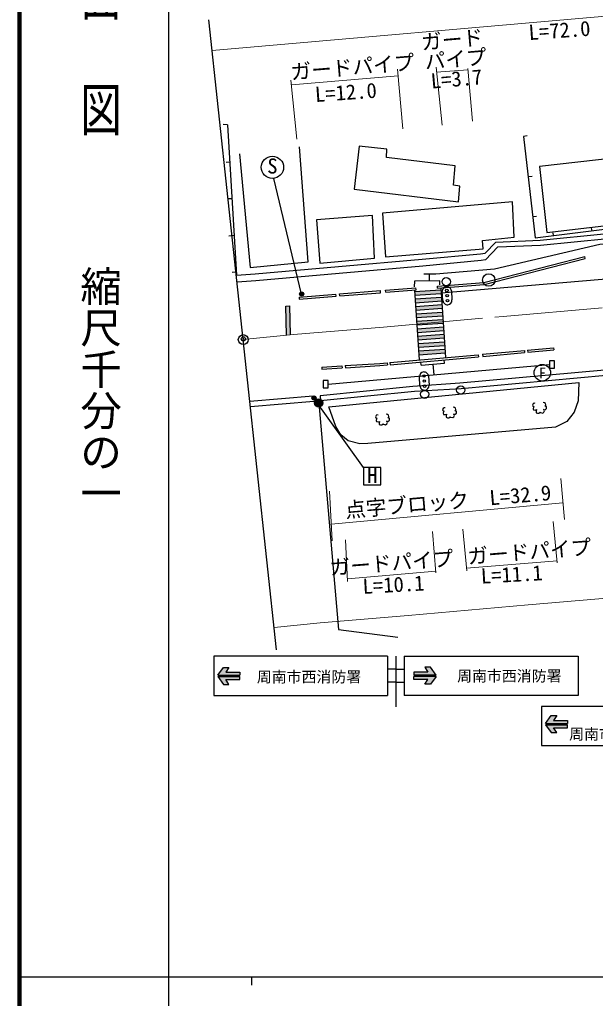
# Model space of a CAD drawing. Units: millimetres at full size, sheet at 1:1000; details may follow other scales. Extents: x 40000 to 680000, y 20000 to 380000.
# Drawn here: x 40000 to 109561, y 202409 to 320761 of the extents above; entities that cross this region are included whole.
import ezdxf
from ezdxf.enums import TextEntityAlignment as Align

# ---------------------------------------------------------------- set-up
doc = ezdxf.new("R2010")
doc.units = ezdxf.units.MM
doc.header["$LTSCALE"] = 1000
doc.header["$PDMODE"] = 32
doc.header["$PDSIZE"] = 500
doc.linetypes.add('CHAIN', pattern=[18.5, 12, -1.5, 3.5, -1.5])
for name, color, linetype, lineweight in [('M-BGD', 7, 'Continuous', 25), ('M-BGD-EXST', 7, 'Continuous', 25), ('M-BMK', 2, 'CHAIN', 13), ('M-BMK-OTRS', 5, 'Continuous', 25), ('M-BMK-SRVR', 3, 'Continuous', 25), ('M-STR-HTXT', 7, 'Continuous', 13), ('M-STR-STRC', 7, 'Continuous', 25), ('M-TTL', 2, 'Continuous', 140), ('M-TTL-BAND', 7, 'Continuous', 25)]:
    doc.layers.add(name, color=color, linetype=linetype, lineweight=lineweight)
doc.layers.add('M-OTRS', color=6, linetype='Continuous')
doc.styles.add('@ＭＳ ゴシック', font='')
doc.styles.add('ＭＳ ゴシック', font='')
doc.styles.get('@ＭＳ ゴシック').set_extended_font_data('@MS Gothic')
doc.styles.get('ＭＳ ゴシック').set_extended_font_data('MS Gothic')

msp = doc.modelspace()

# ---------------------------------------------------------------- hatches: boundary and pattern name
at = {"layer": 'M-BGD-EXST'}
for points in [[(74320, 287576, 1), (73820, 287576, 0.41421), (74070, 287326, 0.41421)], [(75809, 275004, 1), (75309, 275004, 0.41421), (75559, 274754, 0.41421)]]:
    msp.add_hatch(color=256, dxfattribs=at).paths.add_polyline_path(points)
at = {"layer": 'M-STR-STRC'}
for points in [[(90901, 288097), (87708, 287876), (87739, 287427), (90932, 287648)], [(90963, 287199), (87770, 286978), (87802, 286529), (90994, 286750)], [(72614, 286156), (72165, 286110), (72254, 282601), (72703, 282646)], [(91025, 286301), (87833, 286081), (87864, 285632), (91056, 285852)], [(91087, 285403), (87895, 285183), (87926, 284734), (91118, 284954)], [(91149, 284505), (87957, 284285), (87988, 283836), (91180, 284057)], [(91211, 283608), (88019, 283387), (88050, 282938), (91242, 283159)], [(91273, 282710), (88081, 282489), (88112, 282040), (91304, 282261)], [(91335, 281812), (88143, 281591), (88174, 281142), (91366, 281363)], [(91397, 280914), (88205, 280693), (88236, 280244), (91428, 280465)], [(76630, 274396, 1), (75630, 274396, 0.41421), (76130, 273896, 0.41421)], [(66611, 241857), (66611, 241495), (63947, 241495), (64616, 242431), (65297, 242432), (64927, 241856)], [(87644, 241874), (87644, 241513), (90308, 241512), (89639, 242449), (88958, 242449), (89328, 241874)], [(63947, 241320), (64616, 240383), (65297, 240383), (64927, 240958), (66610, 240958), (66611, 241319)], [(90308, 241337), (89638, 240400), (88958, 240400), (89328, 240976), (87644, 240975), (87643, 241336)], [(106201, 236027), (106201, 235665), (103537, 235664), (104206, 236601), (104887, 236601), (104517, 236026)], [(103537, 235490), (104206, 234553), (104887, 234553), (104517, 235128), (106201, 235128), (106201, 235489)]]:
    msp.add_hatch(color=256, dxfattribs=at).paths.add_polyline_path(points)

# ---------------------------------------------------------------- linework, layer by layer
at = {"layer": 'M-BGD'}
for p, q in [((65126, 308049), (64592, 308092)), ((65126, 308049), (66187, 289838)), ((101322, 306692), (100856, 306613)), ((64947, 303536), (65388, 303562)), ((101911, 301792), (101432, 301736)), ((65243, 299119), (65645, 299142)), ((102450, 296954), (102004, 296901)), ((104428, 294975), (104467, 294652)), ((109153, 295228), (109101, 295529)), ((65279, 294606), (65905, 294681)), ((108332, 291853), (108270, 292095)), ((65675, 290232), (66163, 290260)), ((78654, 287595), (83599, 287984)), ((78674, 287345), (83618, 287735)), ((83618, 287735), (83599, 287984)), ((84214, 288033), (87879, 288322)), ((84234, 287784), (84214, 288033)), ((84234, 287784), (87899, 288073)), ((87899, 288073), (87879, 288322)), ((90501, 288278), (90482, 288527)), ((73764, 287209), (78210, 287559)), ((73764, 287209), (73784, 286960)), ((73784, 286960), (78229, 287310)), ((78229, 287310), (78210, 287559)), ((78674, 287345), (78654, 287595)), ((95927, 280289), (100981, 280745)), ((95949, 280040), (101004, 280496)), ((100981, 280745), (101004, 280496)), ((101365, 280779), (104498, 281061)), ((101365, 280779), (101387, 280530)), ((101387, 280530), (104520, 280812)), ((104498, 281061), (104520, 280812)), ((84741, 279282), (95415, 280243)), ((84764, 279033), (95438, 279994)), ((95415, 280243), (95438, 279994)), ((95927, 280289), (95949, 280040)), ((76493, 278748), (78943, 278896)), ((76493, 278748), (76508, 278499)), ((76508, 278499), (78958, 278646)), ((78943, 278896), (78958, 278646)), ((79347, 278920), (79362, 278671)), ((84422, 279254), (84445, 279005)), ((84741, 279282), (84764, 279033)), ((67820, 274606), (75475, 275282)), ((67890, 273960), (75533, 274635)), ((76310, 275262), (76370, 274663))]:
    msp.add_line(p, q, dxfattribs=at)
for points in [[(100856, 306613), (102301, 294385), (113893, 295811)], [(66567, 304520), (67849, 290773), (74856, 291488), (73813, 305386)], [(96229, 292533), (97517, 293866), (102896, 294078), (111001, 294906), (117504, 295371), (119139, 296868), (125975, 297528), (127519, 298499), (138782, 299472), (138925, 298262)], [(96284, 291727), (97781, 293276), (102938, 293480), (111053, 294308), (117756, 294788), (119397, 296290), (126174, 296944), (127716, 297914), (138254, 298825), (138328, 298199)], [(66187, 289838), (68473, 290013), (78537, 290899), (88642, 291788), (95680, 292453), (96229, 292533)], [(66273, 289043), (68539, 289216), (78607, 290102), (88714, 290991), (95776, 291659), (96291, 291734)], [(90482, 288527), (96082, 288968), (108270, 292095)], [(90501, 288278), (96123, 288721), (108332, 291853)], [(233392, 289023), (215725, 287552), (197462, 285999), (182201, 284589), (180162, 284046), (171950, 282977), (156626, 281764), (141677, 280296), (124510, 278898), (114347, 278046), (93331, 276114), (87712, 275786), (76366, 274663)], [(132380, 280183), (124477, 279538), (114234, 278684), (93163, 276795), (87487, 276403), (76310, 275262)], [(79347, 278920), (83504, 279171), (84422, 279254)], [(79362, 278671), (83523, 278922), (84445, 279005)], [(91406, 273797), (91272, 273817), (91170, 273752), (91092, 273600), (91136, 273476), (91229, 273434), (91289, 273434), (91197, 273355), (91170, 273156), (91228, 273028), (91419, 272995), (91560, 273042), (91522, 272834), (91551, 272670), (91687, 272619), (91873, 272617), (91985, 272695), (92006, 272762), (92073, 272691), (92320, 272634), (92478, 272734), (92544, 272910), (92482, 273011), (92403, 273049), (92602, 273039), (92768, 273186), (92782, 273391), (92697, 273453), (92566, 273460), (92711, 273534), (92716, 273625), (92643, 273784), (92545, 273857), (92362, 273900)], [(102277, 274351), (102143, 274372), (102041, 274306), (101963, 274155), (102007, 274031), (102099, 273989), (102160, 273989), (102068, 273909), (102041, 273711), (102099, 273583), (102290, 273549), (102431, 273596), (102393, 273389), (102422, 273225), (102558, 273174), (102744, 273171), (102856, 273250), (102876, 273316), (102944, 273245), (103191, 273189), (103349, 273289), (103415, 273465), (103353, 273566), (103273, 273604), (103472, 273593), (103639, 273740), (103653, 273946), (103568, 274008), (103437, 274015), (103582, 274088), (103587, 274179), (103514, 274338), (103416, 274411), (103233, 274454)], [(83309, 272935), (83175, 272955), (83074, 272889), (82995, 272738), (83039, 272614), (83132, 272572), (83193, 272572), (83100, 272492), (83073, 272294), (83131, 272166), (83322, 272133), (83463, 272180), (83425, 271972), (83454, 271808), (83590, 271757), (83776, 271755), (83888, 271833), (83909, 271900), (83976, 271829), (84223, 271772), (84381, 271872), (84447, 272048), (84385, 272149), (84306, 272187), (84505, 272177), (84671, 272324), (84685, 272529), (84600, 272591), (84469, 272598), (84615, 272672), (84619, 272763), (84546, 272922), (84449, 272995), (84265, 273038)]]:
    msp.add_lwpolyline(points, dxfattribs=at)
for points in [[(81020, 305464), (80422, 300244), (93031, 298722), (93168, 300628), (92433, 300728), (92632, 303058), (84316, 304104), (84378, 305101)], [(102791, 303016), (103689, 295027), (113994, 296232), (113514, 300170), (117108, 300643), (116710, 304581)], [(83840, 297357), (84214, 292094), (95990, 293043), (95903, 294065), (99743, 294438), (99532, 298729)], [(75854, 296544), (76278, 291308), (82890, 291932), (82628, 297083)], [(77340, 273925), (107565, 276865), (107465, 274656), (106987, 273276), (106109, 272171), (104727, 271494), (82087, 269503), (81122, 269465), (79690, 269825), (78814, 270546), (78186, 271555)]]:
    msp.add_lwpolyline(points, close=True, dxfattribs=at)
for centre, radius in [((96674, 289269), 750), ((91537, 289069), 500), ((88930, 275457), 500), ((93296, 275969), 500)]:
    msp.add_circle(centre, radius, dxfattribs=at)
at = {"layer": 'M-BGD-EXST'}
for p, q in [((74070, 287576), (70730, 301563)), ((81547, 266590), (75559, 275004)), ((83647, 266590), (81547, 266590)), ((81547, 266590), (81547, 264490)), ((83647, 264490), (83647, 266590)), ((81547, 264490), (83647, 264490))]:
    msp.add_line(p, q, dxfattribs=at)
for centre, radius in [((70541, 302900), 1350), ((74070, 287576), 250), ((103149, 278058), 1000), ((75559, 275004), 250)]:
    msp.add_circle(centre, radius, dxfattribs=at)
at = {"layer": 'M-BMK'}
msp.add_lwpolyline([(67021, 282065), (73093, 282686), (83968, 283588), (98418, 284864), (116937, 286454), (136785, 288149), (195765, 293394), (256658, 298643), (319646, 304103), (346418, 306456), (380428, 308650), (392770, 308835), (411453, 308418), (421374, 307964), (428054, 307600), (443200, 306230), (458129, 304386), (472158, 302361), (494100, 298324), (516559, 292558), (525348, 290167), (534631, 287403), (546862, 283439), (562738, 277684)], dxfattribs=at)
at = {"layer": 'M-BMK-OTRS'}
msp.add_line((71040, 244569), (62877, 320719), dxfattribs=at)
at = {"layer": 'M-BMK-SRVR'}
msp.add_circle((67021, 282065), 600, dxfattribs=at)
at = {"layer": 'M-OTRS'}
msp.add_point((67034, 282152), dxfattribs=at)
at = {"layer": 'M-STR-HTXT'}
for p, q in [((136542, 323428), (63274, 317020)), ((91044, 307992), (90315, 314998)), ((94151, 314840), (94712, 308487)), ((72843, 312876), (85727, 313965)), ((85658, 314753), (86293, 307546)), ((90378, 314391), (94166, 314670)), ((72787, 313432), (73508, 306307)), ((105388, 265289), (105813, 260325)), ((77439, 263728), (77757, 257748)), ((105641, 262334), (77649, 259765)), ((104468, 260067), (104950, 255080)), ((89875, 258853), (90302, 253856)), ((93565, 259136), (94035, 254121)), ((79366, 257847), (79630, 252834)), ((104927, 255323), (94006, 254423)), ((90285, 254059), (79614, 253131))]:
    msp.add_line(p, q, dxfattribs=at)
msp.add_lwpolyline([(70751, 247264), (76320, 247834), (86953, 248716), (101454, 249996), (119924, 251582), (139824, 253282), (198818, 258527), (259672, 263773), (322689, 269235), (349078, 271555), (381817, 273667), (392641, 273829), (410262, 273436), (419624, 273007), (425526, 272686), (439477, 271424), (453483, 269694), (466490, 267817), (486573, 264121), (507612, 258720), (515758, 256504), (524240, 253978), (535500, 250329), (550253, 244981)], dxfattribs=at)
at = {"layer": 'M-STR-STRC'}
for p, q in [((138398, 291728), (90917, 287667)), ((89481, 290021), (89464, 289169)), ((87696, 288057), (88280, 279601)), ((87708, 287876), (90901, 288097)), ((87739, 287427), (90932, 287648)), ((90886, 288308), (91468, 279888)), ((91134, 286800), (91067, 287898)), ((92165, 287964), (92232, 286866)), ((87770, 286978), (90963, 287199)), ((87802, 286529), (90994, 286750)), ((87833, 286081), (91025, 286301)), ((87864, 285632), (91056, 285852)), ((87895, 285183), (91087, 285403)), ((87926, 284734), (91118, 284954)), ((87957, 284285), (91149, 284505)), ((87988, 283836), (91180, 284057)), ((88019, 283387), (91211, 283608)), ((88050, 282938), (91242, 283159)), ((88081, 282489), (91273, 282710)), ((88112, 282040), (91304, 282261)), ((88143, 281591), (91335, 281812)), ((88174, 281142), (91366, 281363)), ((88205, 280693), (91397, 280914)), ((88236, 280244), (91428, 280465)), ((88523, 278978), (88488, 279369)), ((91312, 279227), (91277, 279620)), ((77270, 276668), (103997, 279054)), ((88523, 278978), (91312, 279227)), ((89918, 279102), (90034, 277807)), ((88367, 276471), (88301, 277569)), ((89399, 277636), (89465, 276538)), ((84461, 243795), (63461, 243795)), ((63461, 243795), (63461, 239045)), ((84461, 243795), (84461, 239045)), ((85461, 243795), (85461, 237651)), ((86461, 243795), (107461, 243795)), ((86461, 243795), (86461, 239045)), ((107461, 243795), (107461, 239045)), ((63947, 241495), (64616, 242431)), ((63947, 241495), (66611, 241495)), ((64616, 242431), (65297, 242432)), ((65297, 242432), (64927, 241856)), ((64927, 241856), (66610, 241857)), ((66611, 241857), (66611, 241495)), ((85461, 242212), (84461, 242212)), ((85461, 242212), (86461, 242212)), ((89328, 241874), (87644, 241874)), ((87644, 241874), (87644, 241513)), ((90308, 241512), (87644, 241513)), ((88958, 242449), (89328, 241874)), ((89639, 242449), (88958, 242449)), ((90308, 241512), (89639, 242449)), ((63947, 241320), (66611, 241321)), ((63947, 241320), (64616, 240383)), ((64616, 240383), (65297, 240383)), ((65297, 240383), (64927, 240958)), ((64927, 240958), (66610, 240958)), ((66611, 240958), (66611, 241319)), ((85461, 240629), (84461, 240629)), ((85461, 240629), (86461, 240629)), ((90308, 241337), (87643, 241338)), ((87644, 240975), (87643, 241336)), ((89328, 240976), (87644, 240975)), ((88958, 240400), (89328, 240976)), ((89638, 240400), (88958, 240400)), ((90308, 241337), (89638, 240400)), ((63461, 239045), (84461, 239045)), ((107461, 239045), (86461, 239045)), ((130555, 237725), (103055, 237725)), ((103055, 237725), (103055, 232975)), ((103537, 235664), (104206, 236601)), ((103537, 235664), (106201, 235665)), ((104206, 236601), (104887, 236601)), ((104887, 236601), (104517, 236026)), ((104517, 236026), (106201, 236027)), ((106201, 236027), (106201, 235665)), ((103537, 235490), (106201, 235491)), ((103537, 235490), (104206, 234553)), ((104206, 234553), (104887, 234553)), ((104887, 234553), (104517, 235128)), ((104517, 235128), (106201, 235128)), ((106201, 235128), (106201, 235489)), ((103055, 232975), (130555, 232975))]:
    msp.add_line(p, q, dxfattribs=at)
for points in [[(88840, 290035), (90274, 290003), (97383, 290609), (110092, 293600), (125766, 294921), (125790, 294628), (132032, 294322), (132032, 293591), (125851, 293894), (125790, 294628)], [(90755, 288682), (90771, 289192), (87694, 289137), (87663, 288455)], [(72254, 282601), (72165, 286110), (72614, 286156), (72703, 282646)], [(76130, 274396), (78508, 247035), (85677, 246097)]]:
    msp.add_lwpolyline(points, dxfattribs=at)
for points in [[(104001, 278604), (104601, 278604), (104601, 279504), (104001, 279504)], [(76670, 276218), (77270, 276218), (77270, 277118), (76670, 277118)]]:
    msp.add_lwpolyline(points, close=True, dxfattribs=at)
for centre, radius in [((91617, 288005), 150), ((91655, 287387), 150), ((91692, 286768), 150), ((88851, 277677), 150), ((88889, 277058), 150), ((88926, 276439), 150), ((76130, 274396), 500)]:
    msp.add_circle(centre, radius, dxfattribs=at)
for centre, start, end in [((91616, 287931), 93.47033, 183.47033), ((91616, 287931), 3.47033, 93.47033), ((91683, 286833), 183.47033, 273.47033), ((91683, 286833), 273.47033, 3.47033), ((88850, 277603), 93.47033, 183.47033), ((88850, 277603), 3.47033, 93.47033), ((88916, 276505), 183.47033, 273.47033), ((88916, 276505), 273.47033, 3.47033)]:
    msp.add_arc(centre, 550, start, end, dxfattribs=at)
at = {"layer": 'M-TTL'}
msp.add_line((40000, 380000), (40000, 20000), dxfattribs=at)
at = {"layer": 'M-TTL-BAND'}
for p, q in [((58000, 370000), (58000, 20000)), ((40000, 205000), (579000, 205000)), ((68000, 205000), (68000, 204000))]:
    msp.add_line(p, q, dxfattribs=at)

# ---------------------------------------------------------------- texts
at = {"layer": 'M-BGD-EXST', "style": 'ＭＳ ゴシック'}
msp.add_text('S', height=1833, rotation=358.508, dxfattribs=at).set_placement((69886, 301607), align=Align.BOTTOM_LEFT)
msp.add_text('F', height=1320, dxfattribs=at).set_placement((103159, 278030), align=Align.MIDDLE_CENTER)
msp.add_text('H', height=1833, dxfattribs=at).set_placement((82000, 264182), align=Align.BOTTOM_LEFT)
at = {"layer": 'M-STR-HTXT', "style": 'ＭＳ ゴシック'}
for s, rotation, p in [('ガード', 4.953, (88643, 316555)), ('L=72.0', 4.062, (101591, 317731)), ('パイプ', 4.953, (89066, 314199)), ('ガードパイプ', 4.694, (72856, 312952)), ('L=3.7', 4.953, (89797, 311865)), ('L=12.0', 4.086, (75783, 310236)), ('点字ブロック  L=32.9', 4.915, (79455, 259979)), ('ガードパイプ', 4.493, (94215, 254384)), ('ガードパイプ', 4.493, (77565, 253026)), ('L=11.1', 3.257, (95802, 252006)), ('L=10.1', 3.257, (81514, 250766))]:
    msp.add_text(s, height=1833, rotation=rotation, dxfattribs=at).set_placement(p, align=Align.BOTTOM_LEFT)
at = {"layer": 'M-STR-STRC', "style": 'ＭＳ ゴシック'}
for s, p in [('周南市西消防署', (74963, 241287)), ('周南市西消防署', (99162, 241401)), ('周南市新南陽総合支所', (115395, 234367))]:
    msp.add_text(s, height=1320, dxfattribs=at).set_placement(p, align=Align.MIDDLE_CENTER)
at = {"layer": 'M-TTL-BAND', "style": '@ＭＳ ゴシック', "width": 1.4}
msp.add_text('平  面  図', height=3666, rotation=270, dxfattribs=at).set_placement((49777, 306475), align=Align.MIDDLE_RIGHT)
at = {"layer": 'M-TTL-BAND', "style": '@ＭＳ ゴシック'}
msp.add_text('縮尺千分の一', height=3666, rotation=270, dxfattribs=at).set_placement((49777, 261030), align=Align.MIDDLE_RIGHT)

doc.saveas('drawing.dxf')
